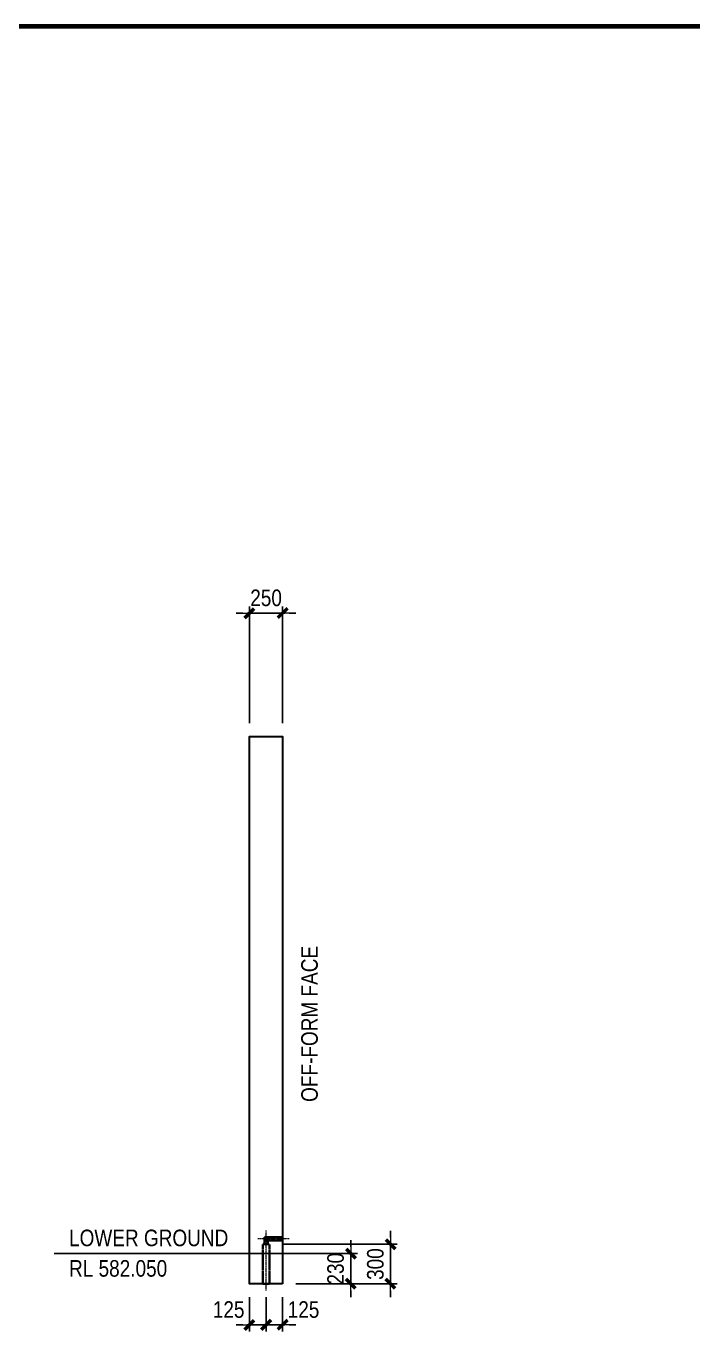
# Model space of a CAD drawing. Extents: x -106187 to -85187, y 571655 to 586505.
# Drawn here: x -97635 to -92607, y 576632 to 586505 of the extents above; entities that cross this region are included whole.
import ezdxf
from ezdxf.enums import TextEntityAlignment as Align

# ---------------------------------------------------------------- set-up
doc = ezdxf.new("R2010")
doc.units = 0
doc.header["$LTSCALE"] = 5
doc.header["$MEASUREMENT"] = 0
doc.linetypes.add('CENTER2', pattern=[1.125, 0.75, -0.125, 0.125, -0.125])
doc.linetypes.add('HIDDEN2', pattern=[0.1875, 0.125, -0.0625])
for name, color, linetype, lineweight in [('Dimension', 4, 'Continuous', 18), ('Dimension_Tick', 7, 'Continuous', 50), ('DUCTS', 130, 'HIDDEN2', 35), ('Outline 0.3', 90, 'Continuous', 30), ('Refs-Center', 7, 'CENTER2', 13), ('Text-General', 7, 'Continuous', 18), ('TEXT25', 4, 'Continuous', 35), ('Title-Border', 7, 'Continuous', 70), ('Title-Text', 7, 'Continuous', 25)]:
    doc.layers.add(name, color=color, linetype=linetype, lineweight=lineweight)
for name, color, linetype in [('EditOff', 7, 'Continuous'), ('Grid', 8, 'Continuous'), ('PLATES', 7, 'Continuous')]:
    doc.layers.add(name, color=color, linetype=linetype)
doc.styles.add('DIMENSIONS', font='ARIALN.TTF')
doc.styles.add('GENERAL', font='ARIALN.TTF')
doc.styles.add('ISO', font='ISO3098B.shx')
doc.styles.add('Titlebar-Attributes', font='ARIALN.TTF')
doc.styles.add('Titlebar-Text', font='GILC____.TTF')
doc.dimstyles.new('Bianco Precast Shop', dxfattribs={"dimscale": 50, "dimtxt": 2.5, "dimasz": 1, "dimexe": 1, "dimexo": 2, "dimgap": 1, "dimtad": 1, "dimdec": 0, "dimlfac": -1, "dimdsep": 46, "dimtxsty": 'DIMENSIONS', "dimblk": 'DIMS-TICK', "dimcen": 1, "dimclrd": 256, "dimclre": 256, "dimclrt": 256, "dimadec": 3, "dimazin": 2, "dimtfac": 1, "dimtdec": 0, "dimtix": 1, "dimtmove": 2, "dimatfit": 3, "dimfxl": 1, "dimtvp": 1.5, "dimtzin": 0, "dimarcsym": 0})

# ---------------------------------------------------------------- blocks, each defined once
blk = doc.blocks.new('DIMS-TICK')
for p, q in [((-0.9999999999999996, 2.775557561562891e-17), (0.9999999999999998, 2.775557561562891e-17)), ((0, 2.775557561562891e-17), (-0.3333333333333333, 2.775557561562891e-17))]:
    blk.add_line(p, q)
at = {"layer": 'Dimension_Tick'}
blk.add_line((-0.7071067811900886, -0.7071067811900772), (0.7071067811900886, 0.7071067811900772), dxfattribs=at)
blk = doc.blocks.new('*D30')
at = {"layer": 'Defpoints', "color": 0, "transparency": 16777216}
for p in [(-95825.38112363484, 577015.3895867653), (-95700.63112363484, 577015.3895867653), (-95700.63112363484, 576707.8198448136)]:
    blk.add_point(p, dxfattribs=at)
at = {"layer": 'Dimension', "lineweight": -2, "transparency": 16777216}
for p, q in [((-95825.38112363484, 576915.3895867653), (-95825.38112363484, 576657.8198448136)), ((-95700.63112363484, 576915.3895867653), (-95700.63112363484, 576657.8198448136)), ((-95875.38112363484, 576707.8198448136), (-95925.38112363484, 576707.8198448136)), ((-95825.38112363484, 576707.8198448136), (-95700.63112363484, 576707.8198448136)), ((-95650.63112363484, 576707.8198448136), (-95600.63112363484, 576707.8198448136))]:
    blk.add_line(p, q, dxfattribs=at)
at = {"layer": 'Dimension', "lineweight": -2, "transparency": 16777216, "xscale": 50, "yscale": 50, "zscale": 50}
blk.add_blockref('DIMS-TICK', (-95825.38112363484, 576707.8198448136), dxfattribs=at)
at = {"layer": 'Dimension', "lineweight": -2, "transparency": 16777216, "xscale": 50, "yscale": 50, "zscale": 50, "rotation": 180}
blk.add_blockref('DIMS-TICK', (-95700.63112363484, 576707.8198448136), dxfattribs=at)
at = {"layer": 'Dimension', "transparency": 16777216, "insert": (-95543.17795753152, 576821.6414682787), "char_height": 125, "attachment_point": 5, "style": 'DIMENSIONS'}
blk.add_mtext('125', dxfattribs=at)
blk = doc.blocks.new('*D34')
at = {"layer": 'Defpoints', "color": 0, "transparency": 16777216}
for p in [(-95950.63112363484, 577015.3895867653), (-95825.38112363484, 577015.3895867653), (-95825.38112363484, 576707.8198448136)]:
    blk.add_point(p, dxfattribs=at)
at = {"layer": 'Dimension', "lineweight": -2, "transparency": 16777216}
for p, q in [((-95950.63112363484, 576915.3895867653), (-95950.63112363484, 576657.8198448136)), ((-95825.38112363484, 576915.3895867653), (-95825.38112363484, 576657.8198448136)), ((-96000.63112363484, 576707.8198448136), (-96050.63112363484, 576707.8198448136)), ((-95950.63112363484, 576707.8198448136), (-95825.38112363484, 576707.8198448136)), ((-95775.38112363484, 576707.8198448136), (-95725.38112363484, 576707.8198448136))]:
    blk.add_line(p, q, dxfattribs=at)
at = {"layer": 'Dimension', "lineweight": -2, "transparency": 16777216, "xscale": 50, "yscale": 50, "zscale": 50}
blk.add_blockref('DIMS-TICK', (-95950.63112363484, 576707.8198448136), dxfattribs=at)
at = {"layer": 'Dimension', "lineweight": -2, "transparency": 16777216, "xscale": 50, "yscale": 50, "zscale": 50, "rotation": 180}
blk.add_blockref('DIMS-TICK', (-95825.38112363484, 576707.8198448136), dxfattribs=at)
at = {"layer": 'Dimension', "transparency": 16777216, "insert": (-96107.91556838945, 576821.6414682787), "char_height": 125, "attachment_point": 5, "style": 'DIMENSIONS'}
blk.add_mtext('125', dxfattribs=at)
blk = doc.blocks.new('*D33')
at = {"layer": 'Defpoints', "color": 0, "transparency": 16777216}
for p in [(-95800.38112363484, 577315.3895867653), (-94887.18203081608, 577315.3895867653), (-95700.63112363484, 577015.3895867653)]:
    blk.add_point(p, dxfattribs=at)
at = {"layer": 'Dimension', "lineweight": -2, "transparency": 16777216}
for p, q in [((-94887.18203081608, 577365.3895867653), (-94887.18203081608, 577415.3895867653)), ((-95700.38112363484, 577315.3895867653), (-94837.18203081608, 577315.3895867653)), ((-94887.18203081608, 577015.3895867653), (-94887.18203081608, 577315.3895867653)), ((-95600.63112363484, 577015.3895867653), (-94837.18203081608, 577015.3895867653)), ((-94887.18203081608, 576965.3895867653), (-94887.18203081608, 576915.3895867653))]:
    blk.add_line(p, q, dxfattribs=at)
at = {"layer": 'Dimension', "lineweight": -2, "transparency": 16777216, "xscale": 50, "yscale": 50, "zscale": 50}
for p, rotation in [((-94887.18203081608, 577315.3895867653), 270), ((-94887.18203081608, 577015.3895867653), 90)]:
    blk.add_blockref('DIMS-TICK', p, dxfattribs=dict(at, rotation=rotation))
at = {"layer": 'Dimension', "transparency": 16777216, "insert": (-95001.00365428139, 577165.3895867653), "char_height": 125, "attachment_point": 5, "rotation": 90, "style": 'DIMENSIONS'}
blk.add_mtext('300', dxfattribs=at)
blk = doc.blocks.new('*D32')
at = {"layer": 'Defpoints', "color": 0, "transparency": 16777216}
for p in [(-95700.63112363484, 577245.3895867653), (-95187.18203081608, 577245.3895867653), (-95700.63112363484, 577015.3895867653)]:
    blk.add_point(p, dxfattribs=at)
at = {"layer": 'Dimension', "lineweight": -2, "transparency": 16777216}
for p, q in [((-95187.18203081608, 577295.3895867653), (-95187.18203081608, 577345.3895867653)), ((-95600.63112363484, 577245.3895867653), (-95137.18203081608, 577245.3895867653)), ((-95187.18203081608, 577015.3895867653), (-95187.18203081608, 577245.3895867653)), ((-95600.63112363484, 577015.3895867653), (-95137.18203081608, 577015.3895867653)), ((-95187.18203081608, 576965.3895867653), (-95187.18203081608, 576915.3895867653))]:
    blk.add_line(p, q, dxfattribs=at)
at = {"layer": 'Dimension', "lineweight": -2, "transparency": 16777216, "xscale": 50, "yscale": 50, "zscale": 50}
for p, rotation in [((-95187.18203081608, 577245.3895867653), 270), ((-95187.18203081608, 577015.3895867653), 90)]:
    blk.add_blockref('DIMS-TICK', p, dxfattribs=dict(at, rotation=rotation))
at = {"layer": 'Dimension', "transparency": 16777216, "insert": (-95301.00365428139, 577130.3895867653), "char_height": 125, "attachment_point": 5, "rotation": 90, "style": 'DIMENSIONS'}
blk.add_mtext('230', dxfattribs=at)
blk = doc.blocks.new('LEVELRL')
at = {"layer": 'TEXT25', "color": 4, "linetype": 'ByBlock', "style": 'GENERAL'}
for tag, p in [('LEVEL', (226.2913127728716, 110)), ('RLS', (226.2913127728716, -350))]:
    blk.add_attdef(tag, p, '', height=250, dxfattribs=at)
blk = doc.blocks.new('*U13')
for p, q in [((-25, 1.13686837721616e-13), (-25, 300.0000000000156)), ((-25, 300.0000000000155), (0, 300.0000000000155)), ((-25, 0), (0, 0))]:
    blk.add_line(p, q)
at = {"linetype": 'ByBlock', "ltscale": 0.5}
blk.add_line((-12.74999999999636, 328.3416772419032), (12.74999999999636, 352.3416772419032), dxfattribs=at)
blk.add_lwpolyline([(12.74999999999636, 300.0000000000155), (12.74999999999636, 352.341677241905), (-124.750000000004, 352.341677241905), (-124.7500000000039, 328.3416772418996), (-12.74999999999636, 328.3416772419014), (-12.74999999999636, 300.0000000000155)], dxfattribs=at)
blk.add_lwpolyline([(-22.5, 0), (25, 0), (25, 300.0000000000155), (-22.5, 300.0000000000155)])
at = {"layer": 'Refs-Center', "ltscale": 0.25}
for p, q in [((5.798028723802418e-12, -49.99999999999909), (-1.250555214937776e-12, 402.341677241905)), ((-173.5000000000073, 340.3416772419032), (62.74999999999636, 340.3416772419014))]:
    blk.add_line(p, q, dxfattribs=at)
blk = doc.blocks.new('*D31')
at = {"layer": 'Defpoints', "color": 0, "transparency": 16777216}
for p in [(-95700.63112363486, 582077.5309096929), (-95950.63112363486, 581145.3895867653), (-95700.63112363486, 581145.3895867653)]:
    blk.add_point(p, dxfattribs=at)
at = {"layer": 'Dimension', "lineweight": -2, "transparency": 16777216}
for p, q in [((-96000.63112363486, 582077.5309096929), (-96050.63112363486, 582077.5309096929)), ((-95950.63112363486, 581245.3895867653), (-95950.63112363486, 582127.5309096929)), ((-95950.63112363486, 582077.5309096929), (-95700.63112363486, 582077.5309096929)), ((-95700.63112363486, 581245.3895867653), (-95700.63112363486, 582127.5309096929)), ((-95650.63112363486, 582077.5309096929), (-95600.63112363486, 582077.5309096929))]:
    blk.add_line(p, q, dxfattribs=at)
at = {"layer": 'Dimension', "lineweight": -2, "transparency": 16777216, "xscale": 50, "yscale": 50, "zscale": 50}
blk.add_blockref('DIMS-TICK', (-95950.63112363486, 582077.5309096929), dxfattribs=at)
at = {"layer": 'Dimension', "lineweight": -2, "transparency": 16777216, "xscale": 50, "yscale": 50, "zscale": 50, "rotation": 180}
blk.add_blockref('DIMS-TICK', (-95700.63112363486, 582077.5309096929), dxfattribs=at)
at = {"layer": 'Dimension', "transparency": 16777216, "insert": (-95825.63112363486, 582191.352533158), "char_height": 125, "attachment_point": 5, "style": 'DIMENSIONS'}
blk.add_mtext('250', dxfattribs=at)
blk = doc.blocks.new('A3_Shopdwg Sheet')
at = {"layer": 'Title-Border'}
blk.add_lwpolyline([(0, 0), (-420, 0), (-420, 297), (0, 297)], close=True, dxfattribs=at)
at = {"style": 'Titlebar-Attributes'}
blk.add_attdef('DATEPLOTTED', (-32.18470430226114, 16.34297262671211), '', height=2.3, dxfattribs=at)
at = {"layer": 'Defpoints', "color": 2, "linetype": 'Continuous', "style": 'Titlebar-Text', "flags": 9}
for tag, p in [('PROJECTPREFIX', (-29.15854919610007, 297.2136172770728)), ('PROJECTNO', (-1.64911481751011, 297.2136172770728))]:
    blk.add_attdef(tag, text='', height=2, dxfattribs=at).set_placement(p, align=Align.RIGHT)
at = {"layer": 'EditOff', "color": 1, "linetype": 'Continuous', "style": 'ISO', "flags": 9}
for tag, p in [('REOCOG', (-21.07235765834412, 297.1162594703412)), ('REOLAP', (-13.67574545763887, 296.8748770158827))]:
    blk.add_attdef(tag, text='', height=1.25, dxfattribs=at).set_placement(p, align=Align.BOTTOM_RIGHT)
at = {"layer": 'Title-Text', "style": 'Titlebar-Attributes'}
for tag, p, height in [('ADDRESS-1', (-40.42542321400384, 38.6598700765571), 3.5), ('PROJECT-NAME', (-133.5799250443802, 35.09168122654296), 5), ('ADDRESS-2', (-40.42542321400384, 33.1761562500503), 3.5), ('DATE', (-62.9225111745377, 23.25283003638651), 2.3), ('DRAWN', (-62.9225111745377, 13.87377913072237), 2.3), ('DRAWING-NO.', (-44.6283293171, 4.750000000000455), 4), ('CHECKED', (-62.9225111745377, 4.750000000000455), 2.3)]:
    blk.add_attdef(tag, p, '', height=height, dxfattribs=at)
for tag, height, p in [('SCALE', 2.3, (-14.71112349268878, 26.76175216803392)), ('SHEET_SIZE', 2, (-14.71112349268878, 22.37913829952402))]:
    blk.add_attdef(tag, text='', height=height, dxfattribs=at).set_placement(p, align=Align.BOTTOM_CENTER)
blk.add_attdef('REVISION', text='', height=3, dxfattribs=at).set_placement((-6.322128027888766, 8.610697603326742), align=Align.MIDDLE)

msp = doc.modelspace()

# ---------------------------------------------------------------- linework, layer by layer
at = {"layer": 'Grid'}
msp.add_line((-97424.69816476225, 577245.3895867653), (-95518.88639508413, 577245.3895867653), dxfattribs=at)
at = {"layer": 'Outline 0.3'}
msp.add_lwpolyline([(-95700.63112363484, 577015.3895867653), (-95950.63112363484, 577015.3895867653), (-95950.63112363486, 581145.3895867653), (-95700.63112363486, 581145.3895867653), (-95700.63112363484, 577015.3895867653)], dxfattribs=at)

# ---------------------------------------------------------------- block references
at = {"layer": 'DUCTS', "xscale": -1}
msp.add_blockref('*U13', (-95825.38112363484, 577015.3895867653), dxfattribs=at)
at = {"layer": 'EditOff', "color": 7, "xscale": 50, "yscale": 50, "zscale": 50}
msp.add_blockref('A3_Shopdwg Sheet', (-85187.09245436545, 571655.3895867653), dxfattribs=at)
at = {"layer": 'PLATES', "color": 7, "xscale": 0.5, "yscale": 0.5, "zscale": 0.5}
msp.add_blockref('LEVELRL', (-97424.69816476225, 577245.3895867653), dxfattribs=at).add_auto_attribs({'LEVEL': 'LOWER GROUND', 'RLS': 'RL 582.050'})

# ---------------------------------------------------------------- texts
at = {"layer": 'Text-General', "style": 'GENERAL'}
msp.add_text('OFF-FORM FACE', height=125, rotation=90, dxfattribs=at).set_placement((-95435.62393916516, 578388.9224040982))

# ---------------------------------------------------------------- dimensions: what is measured, and where the dimension line sits
at = {"layer": 'Dimension'}
dim = msp.add_linear_dim(base=(-95700.63112363486, 582077.5309096929), p1=(-95950.63112363486, 581145.3895867653), p2=(-95700.63112363486, 581145.3895867653), dimstyle='Bianco Precast Shop', dxfattribs=at)
dim.commit()
dim.dimension.update_dxf_attribs({"geometry": '*D31', "text_midpoint": (-95825.63112363486, 582191.352533158)})
for base, p2, picture, middle in [((-94887.18203081608, 577315.3895867653), (-95800.38112363484, 577315.3895867653), '*D33', (-95001.00365428139, 577165.3895867653)), ((-95187.18203081608, 577245.3895867653), (-95700.63112363484, 577245.3895867653), '*D32', (-95301.00365428139, 577130.3895867653))]:
    dim = msp.add_linear_dim(base=base, p1=(-95700.63112363484, 577015.3895867653), p2=p2, angle=90, dimstyle='Bianco Precast Shop', dxfattribs=at)
    dim.commit()
    dim.dimension.update_dxf_attribs({"geometry": picture, "text_midpoint": middle})
for base, p1, p2, picture, middle in [((-95825.38112363484, 576707.8198448136), (-95950.63112363484, 577015.3895867653), (-95825.38112363484, 577015.3895867653), '*D34', (-96107.91556838945, 576821.6414682787)), ((-95700.63112363484, 576707.8198448136), (-95825.38112363484, 577015.3895867653), (-95700.63112363484, 577015.3895867653), '*D30', (-95543.17795753152, 576821.6414682787))]:
    dim = msp.add_linear_dim(base=base, p1=p1, p2=p2, dimstyle='Bianco Precast Shop', dxfattribs=at)
    dim.commit()
    dim.dimension.update_dxf_attribs({"geometry": picture, "text_midpoint": middle, "dimtype": 128})

doc.saveas('drawing.dxf')
